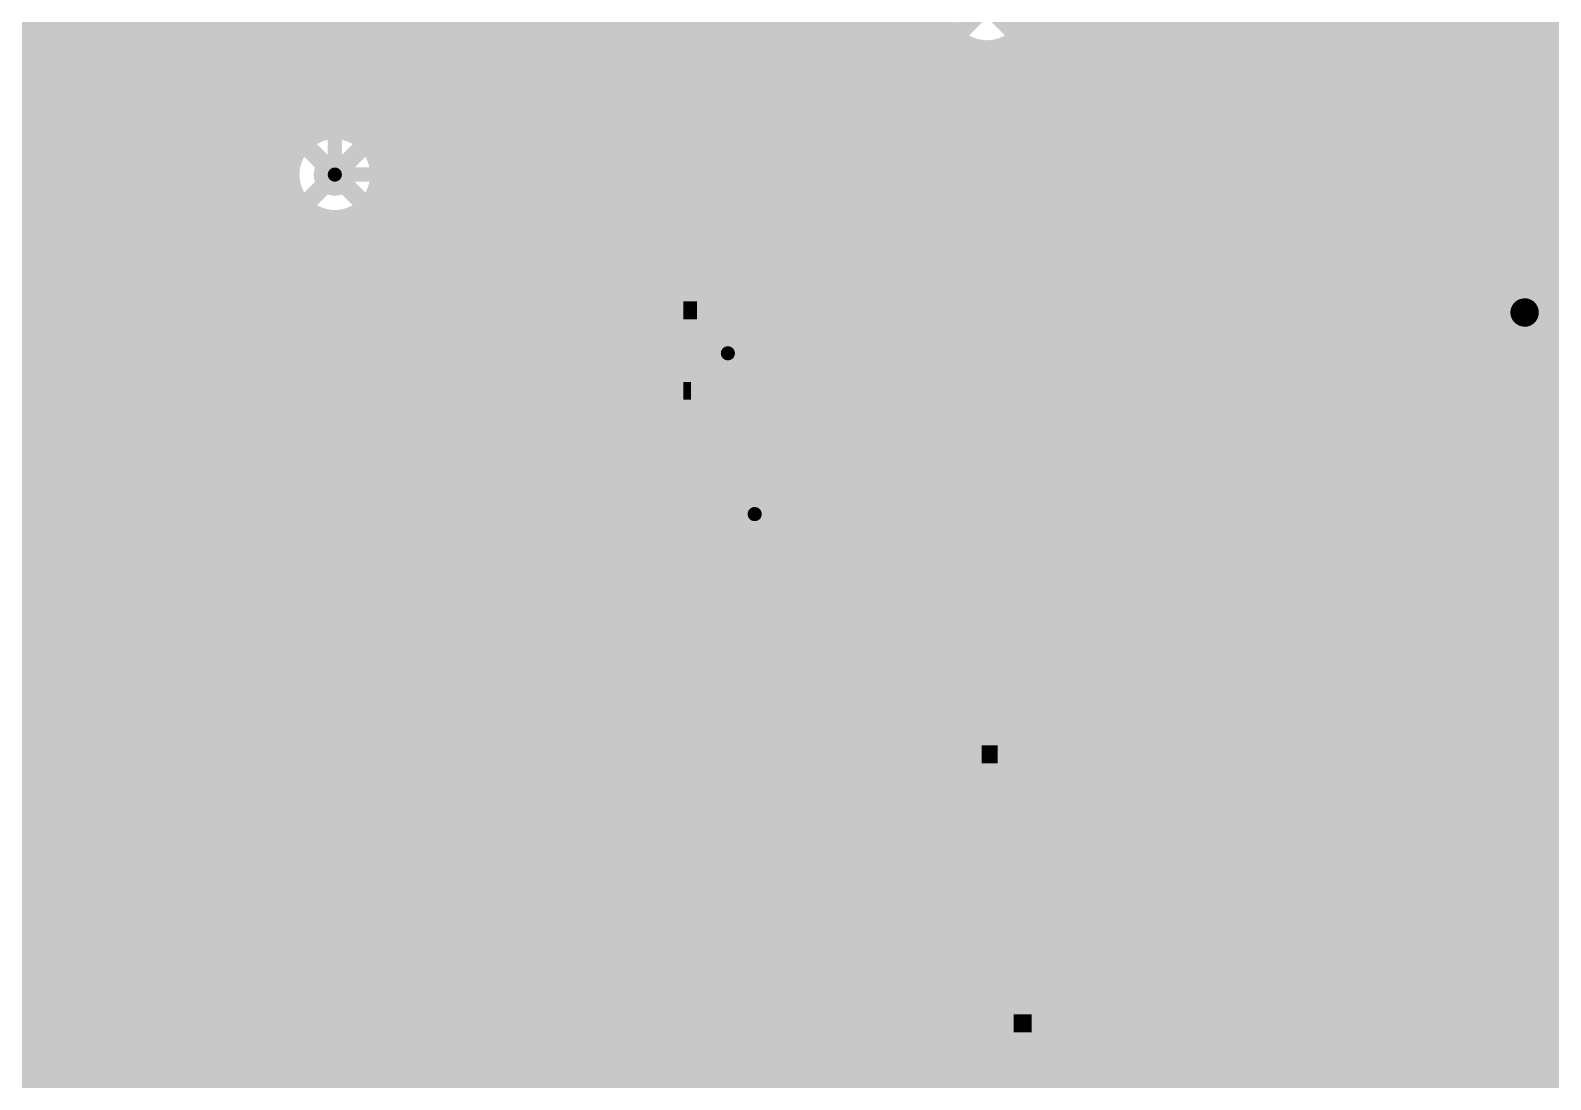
# Model space of a CAD drawing. Extents: x -11 to 221, y -93 to 178.
# Drawn here: x 99.18 to 120.79, y 67.53 to 82.44 of the extents above; entities that cross this region are included whole.
import ezdxf

# ---------------------------------------------------------------- set-up
doc = ezdxf.new("R2010")
doc.units = 0
doc.header["$MEASUREMENT"] = 0
doc.layers.get('0').update_dxf_attribs({"linetype": 'CONTINUOUS'})
for name, color, linetype in [('26-349-0_BOT', 7, 'CONTINUOUS'), ('26-349-0_DRD', 7, 'CONTINUOUS'), ('26-349-0_DRL', 2, 'CONTINUOUS'), ('26-349-0_IN1', 3, 'CONTINUOUS'), ('26-349-0_IN2', 5, 'CONTINUOUS'), ('26-349-0_SMT', 14, 'CONTINUOUS'), ('26-349-0_SPT', 9, 'CONTINUOUS'), ('26-349-0_SST', 12, 'CONTINUOUS'), ('26-349-0_TOP', 11, 'CONTINUOUS'), ('THRUHOLE_TAP', 15, 'CONTINUOUS')]:
    doc.layers.add(name, color=color, linetype=linetype)

# ---------------------------------------------------------------- blocks, each defined once
blk = doc.blocks.new('ROUND_78')
at = {"const_width": 0.29972}
blk.add_lwpolyline([(-0.14986, 0, 1), (0.14986, 0, 1)], format="xyb", close=True, dxfattribs=at)
blk = doc.blocks.new('ROUND_82')
at = {"const_width": 0.29972}
blk.add_lwpolyline([(-0.14986, 0, 1), (0.14986, 0, 1)], format="xyb", close=True, dxfattribs=at)
blk = doc.blocks.new('ROUND_102')
at = {"const_width": 0.10033}
blk.add_lwpolyline([(-0.050164, 0, 1), (0.050164, 0, 1)], format="xyb", close=True, dxfattribs=at)
blk = doc.blocks.new('RECTANGLE_70')
blk.add_solid([(0.8636, 2.0066), (0.8636, -2.0066), (-0.8636, 2.0066), (-0.8636, -2.0066)])
blk = doc.blocks.new('RECTANGLE_71')
blk.add_solid([(0.8636, 0.6985), (0.8636, -0.6985), (-0.8636, 0.6985), (-0.8636, -0.6985)])
blk = doc.blocks.new('ROUND_88')
at = {"const_width": 0.10033}
blk.add_lwpolyline([(-0.050164, 0, 1), (0.050164, 0, 1)], format="xyb", close=True, dxfattribs=at)

msp = doc.modelspace()

# ---------------------------------------------------------------- linework, layer by layer
at = {"layer": '26-349-0_BOT', "const_width": 0.2032}
for points in [[(148.8694, 78.232), (148.844, 78.232), (146.177, 80.899), (104.394, 80.899), (104.267, 81.026), (83.8454, 81.026), (80.9752, 83.8962)], [(159.131, 79.629), (149.606, 79.629), (147.32, 81.915), (114.681, 81.915), (113.157, 83.439), (95.631, 83.439), (95.758, 83.312)], [(157.226, 78.486), (149.86, 78.486), (146.939, 81.407), (114.3, 81.407), (112.776, 82.931), (112.776, 82.804)], [(156.337, 77.47), (148.59, 77.47), (145.669, 80.391), (103.505, 80.391)], [(156.337, 76.581), (148.463, 76.581), (145.161, 79.883), (104.14, 79.883), (103.886, 79.629), (94.615, 79.629)], [(145.288, 75.184), (145.034, 74.93), (131.318, 74.93), (130.683, 74.295), (84.455, 74.295), (83.82, 73.66)], [(149.479, 74.041), (149.352, 74.041), (148.844, 73.533), (146.05, 73.533), (145.161, 74.422), (131.445, 74.422), (130.81, 73.787), (85.344, 73.787), (84.455, 72.898)], [(85.09, 72.39), (85.979, 73.279), (130.937, 73.279), (131.572, 73.914), (145.034, 73.914), (146.304, 72.644), (148.971, 72.644), (149.479, 73.152)], [(153.924, 71.501), (149.86, 71.501), (147.193, 68.834), (81.28, 68.834)], [(94.869, 67.818), (142.24, 67.818), (142.748, 68.326), (151.384, 68.326), (152.019, 67.691)]]:
    msp.add_lwpolyline(points, dxfattribs=at)
at = {"layer": '26-349-0_DRD', "const_width": 0.254}
for points in [[(117.983, 84.582), (117.983, 82.042)], [(120.523, 84.582), (117.983, 82.042)], [(120.523, 82.042), (117.983, 84.582)], [(120.523, 82.042), (120.523, 84.582)], [(111.506, 84.074), (111.506, 81.534)], [(114.046, 84.074), (111.506, 81.534)], [(114.046, 81.534), (111.506, 84.074)], [(114.046, 81.534), (114.046, 84.074)], [(117.983, 82.042), (120.523, 82.042)], [(102.235, 81.661), (102.235, 79.121)], [(104.775, 81.661), (102.235, 81.661)], [(104.775, 81.661), (102.235, 79.121)], [(104.775, 79.121), (102.235, 81.661)], [(104.775, 79.121), (104.775, 81.661)], [(111.506, 81.534), (114.046, 81.534)], [(102.235, 79.121), (104.775, 79.121)], [(107.823, 79.121), (107.823, 76.581)], [(110.363, 79.121), (107.823, 79.121)], [(110.363, 79.121), (107.823, 76.581)], [(110.363, 76.581), (107.823, 79.121)], [(110.363, 76.581), (110.363, 79.121)], [(108.204, 76.835), (108.204, 74.295)], [(110.744, 76.835), (108.204, 76.835)], [(110.744, 76.835), (108.204, 74.295)], [(110.744, 74.295), (108.204, 76.835)], [(108.204, 76.835), (108.204, 74.295)], [(110.744, 76.835), (108.204, 76.835)], [(110.744, 76.835), (108.204, 74.295)], [(110.744, 74.295), (108.204, 76.835)], [(110.744, 74.295), (110.744, 76.835)], [(110.744, 74.295), (110.744, 76.835)], [(120.65, 76.708), (120.65, 74.168)], [(123.19, 76.708), (120.65, 76.708)], [(123.19, 76.708), (120.65, 74.168)], [(123.19, 74.168), (120.65, 76.708)], [(107.823, 76.581), (110.363, 76.581)], [(108.204, 74.295), (110.744, 74.295)], [(108.204, 74.295), (110.744, 74.295)], [(120.65, 74.168), (123.19, 74.168)]]:
    msp.add_lwpolyline(points, dxfattribs=at)
at = {"layer": '26-349-0_IN1', "const_width": 0.254}
for points in [[(99.0854, 103.99522), (99.0854, 51.562)], [(99.314, 103.99268), (99.314, 51.562)], [(99.5426, 103.99268), (99.5426, 51.562)], [(99.7712, 103.99268), (99.7712, 51.562)], [(99.9998, 103.99268), (99.9998, 51.562)], [(100.2284, 103.99268), (100.2284, 51.562)], [(100.457, 103.99268), (100.457, 51.562)], [(100.6856, 103.99268), (100.6856, 51.562)], [(100.9142, 103.99014), (100.9142, 51.562)], [(101.1428, 103.99014), (101.1428, 51.562)], [(101.3714, 103.99014), (101.3714, 51.562)], [(101.6, 103.99014), (101.6, 51.562)], [(101.8286, 103.99014), (101.8286, 51.562)], [(102.0572, 103.99014), (102.0572, 51.562)], [(102.2858, 103.99014), (102.2858, 51.562)], [(102.5144, 103.99014), (102.5144, 51.562)], [(102.743, 103.9876), (102.743, 51.562)], [(102.9716, 103.9876), (102.9716, 80.89138)], [(103.2002, 103.9876), (103.2002, 81.05648)], [(103.4288, 103.9876), (103.4288, 81.11744)], [(103.6574, 103.9876), (103.6574, 81.10728)], [(103.886, 103.9876), (103.886, 81.01584)], [(105.4862, 103.98506), (105.4862, 51.562)], [(105.7148, 103.98506), (105.7148, 51.562)], [(105.9434, 103.98506), (105.9434, 51.562)], [(106.172, 103.98252), (106.172, 51.562)], [(107.7722, 103.97998), (107.7722, 51.562)], [(108.0008, 103.97998), (108.0008, 51.562)], [(108.2294, 103.97998), (108.2294, 51.562)], [(108.458, 103.97998), (108.458, 78.21422)], [(108.6866, 103.97998), (108.6866, 78.45806)], [(108.9152, 103.97998), (108.9152, 78.55966)], [(109.1438, 103.97998), (109.1438, 78.57998)], [(109.3724, 103.97744), (109.3724, 78.52664)], [(109.601, 103.97744), (109.601, 78.37678)], [(109.8296, 103.97744), (109.8296, 51.562)], [(110.0582, 103.97744), (110.0582, 51.562)], [(110.2868, 103.97744), (110.2868, 51.562)], [(110.5154, 103.97744), (110.5154, 51.562)], [(110.744, 103.97744), (110.744, 51.562)], [(110.9726, 103.97744), (110.9726, 51.562)], [(111.2012, 103.9749), (111.2012, 51.562)], [(111.4298, 103.9749), (111.4298, 51.562)], [(111.6584, 103.9749), (111.6584, 51.562)], [(111.887, 103.9749), (111.887, 51.562)], [(113.7158, 103.97236), (113.7158, 51.562)], [(113.9444, 103.97236), (113.9444, 51.562)], [(114.173, 103.97236), (114.173, 51.562)], [(114.4016, 103.97236), (114.4016, 51.562)], [(114.6302, 103.96982), (114.6302, 51.562)], [(114.8588, 103.96982), (114.8588, 51.562)], [(115.0874, 103.96982), (115.0874, 51.562)], [(115.316, 103.96982), (115.316, 65.42278)], [(115.5446, 103.96982), (115.5446, 65.57264)], [(115.7732, 103.96982), (115.7732, 65.62598)], [(116.0018, 103.96982), (116.0018, 65.60566)], [(116.2304, 103.96728), (116.2304, 65.50406)], [(116.459, 103.96728), (116.459, 65.26022)], [(116.6876, 103.96728), (116.6876, 51.562)], [(116.9162, 103.96728), (116.9162, 51.562)], [(117.1448, 103.96728), (117.1448, 51.562)], [(117.3734, 103.96728), (117.3734, 51.562)], [(117.602, 103.96728), (117.602, 51.562)], [(117.8306, 103.96728), (117.8306, 51.562)], [(118.0592, 103.96474), (118.0592, 51.562)], [(118.2878, 103.96474), (118.2878, 51.562)], [(118.5164, 103.96474), (118.5164, 51.562)], [(104.1146, 103.81234), (104.1146, 80.79486)], [(105.2576, 103.71582), (105.2576, 51.562)], [(104.3432, 103.59136), (104.3432, 51.562)], [(104.5718, 103.49992), (104.5718, 51.562)], [(104.8004, 103.48722), (104.8004, 51.562)], [(105.029, 103.55072), (105.029, 51.562)], [(120.1166, 94.74962), (120.1166, 51.562)], [(120.3452, 94.58452), (120.3452, 51.562)], [(120.5738, 94.52102), (120.5738, 51.562)], [(120.8024, 94.53372), (120.8024, 51.562)], [(107.5436, 85.70214), (107.5436, 51.562)], [(106.4006, 85.60562), (106.4006, 51.562)], [(107.315, 85.48116), (107.315, 51.562)], [(106.6292, 85.44052), (106.6292, 51.562)], [(106.8578, 85.37702), (106.8578, 51.562)], [(107.0864, 85.38972), (107.0864, 51.562)], [(119.888, 82.94878), (119.888, 51.562)], [(118.745, 82.78622), (118.745, 51.562)], [(119.6594, 82.7024), (119.6594, 51.562)], [(112.1156, 82.48904), (112.1156, 51.562)], [(113.4872, 82.63128), (113.4872, 51.562)], [(118.9736, 82.63636), (118.9736, 51.562)], [(119.2022, 82.58302), (119.2022, 51.562)], [(119.4308, 82.6008), (119.4308, 51.562)], [(112.15116, 82.423), (93.3958, 82.423)], [(113.2586, 82.25282), (113.2586, 51.562)], [(139.065, 82.423), (113.40084, 82.423)], [(112.37214, 82.1944), (93.25864, 82.1944)], [(112.3442, 82.21218), (112.3442, 51.562)], [(112.5728, 82.10042), (112.5728, 51.562)], [(112.8014, 82.07248), (112.8014, 51.562)], [(113.03, 82.1182), (113.03, 51.562)], [(139.065, 82.1944), (113.17986, 82.1944)], [(139.065, 81.9658), (92.88018, 81.9658)], [(139.065, 81.7372), (78.486, 81.7372)], [(139.065, 81.5086), (78.486, 81.5086)], [(139.065, 81.28), (82.81924, 81.28)], [(103.19004, 81.0514), (82.99958, 81.0514)], [(139.065, 81.0514), (103.81996, 81.0514)], [(102.91318, 80.8228), (83.0707, 80.8228)], [(139.065, 80.8228), (104.09428, 80.8228)], [(102.80142, 80.5942), (83.06562, 80.5942)], [(139.065, 80.5942), (104.20604, 80.5942)], [(102.77348, 80.3656), (82.98688, 80.3656)], [(139.065, 80.3656), (104.23652, 80.3656)], [(102.8192, 80.137), (95.14078, 80.137)], [(139.065, 80.137), (104.1908, 80.137)], [(102.95382, 79.9084), (95.29064, 79.9084)], [(102.9716, 79.89062), (102.9716, 51.562)], [(139.065, 79.9084), (104.05364, 79.9084)], [(104.1146, 79.98714), (104.1146, 51.562)], [(103.33228, 79.6798), (95.34398, 79.6798)], [(103.2002, 79.72552), (103.2002, 51.562)], [(103.4288, 79.66202), (103.4288, 51.562)], [(103.6574, 79.67472), (103.6574, 51.562)], [(139.065, 79.6798), (103.67518, 79.6798)], [(103.886, 79.76616), (103.886, 51.562)], [(139.065, 79.4512), (95.32366, 79.4512)], [(139.065, 79.2226), (95.22206, 79.2226)], [(139.065, 78.994), (94.97822, 78.994)], [(139.065, 78.7654), (79.98206, 78.7654)], [(108.839, 78.5368), (80.08366, 78.5368)], [(139.065, 78.5368), (109.347, 78.5368)], [(108.5215, 78.3082), (80.10398, 78.3082)], [(139.065, 78.3082), (109.6645, 78.3082)], [(108.39704, 78.0796), (80.05064, 78.0796)], [(139.065, 78.0796), (109.78642, 78.0796)], [(108.36148, 77.851), (79.90078, 77.851)], [(139.065, 77.851), (109.82452, 77.851)], [(108.39704, 77.6224), (78.486, 77.6224)], [(108.458, 77.48778), (108.458, 51.562)], [(139.065, 77.6224), (109.78642, 77.6224)], [(108.5215, 77.3938), (88.011, 77.3938)], [(109.601, 77.32522), (109.601, 51.562)], [(139.065, 77.3938), (109.6645, 77.3938)], [(108.839, 77.1652), (91.87942, 77.1652)], [(108.6866, 77.2414), (108.6866, 51.562)], [(108.9152, 77.1398), (108.9152, 51.562)], [(109.1438, 77.12202), (109.1438, 51.562)], [(139.065, 77.1652), (109.347, 77.1652)], [(109.3724, 77.17536), (109.3724, 51.562)], [(139.065, 76.9366), (94.21876, 76.9366)], [(139.065, 76.708), (94.49308, 76.708)], [(139.065, 76.4794), (94.60484, 76.4794)], [(139.065, 76.2508), (94.63532, 76.2508)], [(139.065, 76.0222), (94.5896, 76.0222)], [(139.065, 75.7936), (94.45244, 75.7936)], [(139.065, 75.565), (94.07398, 75.565)], [(139.065, 75.3364), (83.37296, 75.3364)], [(139.065, 75.1078), (83.64728, 75.1078)], [(139.065, 74.8792), (83.75904, 74.8792)], [(139.065, 74.6506), (83.78952, 74.6506)], [(139.065, 74.422), (83.7438, 74.422)], [(139.065, 74.1934), (84.32038, 74.1934)], [(139.065, 73.9648), (84.48548, 73.9648)], [(139.065, 73.7362), (84.54644, 73.7362)], [(139.065, 73.5076), (84.85886, 73.5076)], [(128.16078, 73.279), (85.07984, 73.279)], [(127.9144, 73.0504), (85.40496, 73.0504)], [(127.8128, 72.8218), (85.67928, 72.8218)], [(127.19558, 72.5932), (85.79104, 72.5932)], [(126.99492, 72.3646), (85.82152, 72.3646)], [(126.91364, 72.136), (85.7758, 72.136)], [(126.9111, 71.9074), (85.63864, 71.9074)], [(126.98222, 71.6788), (85.26018, 71.6788)], [(127.16256, 71.4502), (78.486, 71.4502)], [(121.89714, 71.2216), (78.486, 71.2216)], [(121.67616, 70.993), (78.486, 70.993)], [(121.58472, 70.7644), (78.486, 70.7644)], [(121.57202, 70.5358), (78.486, 70.5358)], [(121.63552, 70.3072), (78.486, 70.3072)], [(121.80062, 70.0786), (78.486, 70.0786)], [(139.065, 69.85), (78.486, 69.85)], [(139.065, 69.6214), (78.486, 69.6214)], [(139.065, 69.3928), (81.75244, 69.3928)], [(139.065, 69.1642), (81.93278, 69.1642)], [(139.065, 68.9356), (82.0039, 68.9356)], [(139.065, 68.707), (81.99882, 68.707)], [(139.065, 68.4784), (95.18396, 68.4784)], [(139.065, 68.2498), (95.45828, 68.2498)], [(139.065, 68.0212), (95.57004, 68.0212)], [(139.065, 67.7926), (95.60052, 67.7926)], [(139.065, 67.564), (95.5548, 67.564)]]:
    msp.add_lwpolyline(points, dxfattribs=at)
for points in [[(112.04448, 82.804, 0.4142136), (112.776, 82.07248)], [(112.776, 82.07248, 0.4142136), (113.50752, 82.804)], [(103.505, 81.12252, 0.4142136), (102.77348, 80.391)], [(104.23652, 80.391, 0.4142136), (103.505, 81.12252)], [(102.77348, 80.391, 0.4142136), (103.505, 79.65948)], [(103.505, 79.65948, 0.4142136), (104.23652, 80.391)], [(109.093, 78.58252, 0.4142136), (108.36148, 77.851)], [(109.82452, 77.851, 0.4142136), (109.093, 78.58252)], [(108.36148, 77.851, 0.4142136), (109.093, 77.11948)], [(109.093, 77.11948, 0.4142136), (109.82452, 77.851)]]:
    msp.add_lwpolyline(points, format="xyb", dxfattribs=at)
at = {"layer": '26-349-0_IN2', "const_width": 0.254}
for points in [[(99.8982, 112.141), (99.8982, 52.959)], [(100.1268, 112.141), (100.1268, 52.959)], [(100.3554, 112.141), (100.3554, 52.959)], [(100.584, 112.141), (100.584, 52.959)], [(100.8126, 112.141), (100.8126, 52.959)], [(101.0412, 112.141), (101.0412, 52.959)], [(101.2698, 112.141), (101.2698, 52.959)], [(101.4984, 112.141), (101.4984, 52.959)], [(101.727, 112.141), (101.727, 52.959)], [(101.9556, 112.141), (101.9556, 52.959)], [(102.1842, 112.141), (102.1842, 52.959)], [(102.4128, 112.141), (102.4128, 52.959)], [(102.6414, 112.141), (102.6414, 52.959)], [(102.87, 112.141), (102.87, 52.959)], [(103.0986, 112.141), (103.0986, 80.87106)], [(103.3272, 112.141), (103.3272, 80.99552)], [(103.5558, 112.141), (103.5558, 81.01838)], [(103.7844, 112.141), (103.7844, 80.95488)], [(104.013, 112.141), (104.013, 80.76184)], [(104.2416, 112.141), (104.2416, 52.959)], [(104.4702, 112.141), (104.4702, 52.959)], [(104.6988, 112.141), (104.6988, 52.959)], [(104.9274, 112.141), (104.9274, 52.959)], [(105.156, 112.141), (105.156, 52.959)], [(105.3846, 112.141), (105.3846, 52.959)], [(105.6132, 112.141), (105.6132, 52.959)], [(105.8418, 112.141), (105.8418, 52.959)], [(106.0704, 112.141), (106.0704, 52.959)], [(106.299, 112.141), (106.299, 52.959)], [(107.6706, 112.141), (107.6706, 52.959)], [(107.8992, 112.141), (107.8992, 52.959)], [(109.2708, 112.141), (109.2708, 76.1619)], [(109.4994, 112.141), (109.4994, 76.19492)], [(109.728, 112.141), (109.728, 76.14158)], [(109.9566, 112.141), (109.9566, 75.96886)], [(110.1852, 112.141), (110.1852, 52.959)], [(110.4138, 112.141), (110.4138, 52.959)], [(110.6424, 112.141), (110.6424, 52.959)], [(110.871, 112.141), (110.871, 52.959)], [(111.0996, 112.141), (111.0996, 52.959)], [(111.3282, 112.141), (111.3282, 52.959)], [(111.5568, 112.141), (111.5568, 52.959)], [(111.7854, 112.141), (111.7854, 52.959)], [(112.014, 112.141), (112.014, 52.959)], [(113.6142, 112.141), (113.6142, 52.959)], [(113.8428, 112.141), (113.8428, 52.959)], [(114.0714, 112.141), (114.0714, 52.959)], [(114.3, 112.141), (114.3, 52.959)], [(114.5286, 112.141), (114.5286, 52.959)], [(114.7572, 112.141), (114.7572, 52.959)], [(116.3574, 112.141), (116.3574, 52.959)], [(116.586, 112.141), (116.586, 52.959)], [(116.8146, 112.141), (116.8146, 52.959)], [(117.0432, 112.141), (117.0432, 52.959)], [(117.2718, 112.141), (117.2718, 52.959)], [(117.5004, 112.141), (117.5004, 52.959)], [(117.729, 112.141), (117.729, 52.959)], [(117.9576, 112.141), (117.9576, 52.959)], [(118.1862, 112.141), (118.1862, 52.959)], [(118.4148, 112.141), (118.4148, 52.959)], [(120.015, 112.141), (120.015, 52.959)], [(99.6696, 105.88498), (99.6696, 52.959)], [(114.9858, 105.93578), (114.9858, 52.959)], [(116.1288, 105.8799), (116.1288, 52.959)], [(108.1278, 105.73766), (108.1278, 52.959)], [(108.3564, 105.58526), (108.3564, 52.959)], [(108.8136, 105.58526), (108.8136, 52.959)], [(109.0422, 105.73766), (109.0422, 76.0222)], [(115.2144, 105.6513), (115.2144, 52.959)], [(115.9002, 105.63606), (115.9002, 52.959)], [(99.2124, 105.43286), (99.2124, 52.959)], [(99.441, 105.54208), (99.441, 52.959)], [(108.585, 105.54208), (108.585, 52.959)], [(115.443, 105.55478), (115.443, 52.959)], [(115.6716, 105.5497), (115.6716, 52.959)], [(120.2436, 94.7674), (120.2436, 52.959)], [(120.4722, 94.64548), (120.4722, 52.959)], [(120.7008, 94.62262), (120.7008, 52.959)], [(107.442, 85.73262), (107.442, 52.959)], [(106.5276, 85.6234), (106.5276, 52.959)], [(106.7562, 85.50148), (106.7562, 52.959)], [(106.9848, 85.47862), (106.9848, 52.959)], [(107.2134, 85.54212), (107.2134, 52.959)], [(118.6434, 83.15198), (118.6434, 52.959)], [(119.7864, 82.97672), (119.7864, 52.959)], [(118.872, 82.80908), (118.872, 52.959)], [(119.1006, 82.69986), (119.1006, 52.959)], [(119.3292, 82.68716), (119.3292, 52.959)], [(119.5578, 82.76082), (119.5578, 52.959)], [(112.2426, 82.46872), (112.2426, 52.959)], [(113.3856, 82.64398), (113.3856, 52.959)], [(112.2934, 82.3976), (75.47864, 82.3976)], [(112.4712, 82.25282), (112.4712, 52.959)], [(113.157, 82.30108), (113.157, 52.959)], [(156.3497, 82.3976), (113.25606, 82.3976)], [(156.35478, 82.169), (75.40498, 82.169)], [(112.6998, 82.17916), (112.6998, 52.959)], [(112.9284, 82.19186), (112.9284, 52.959)], [(156.4513, 81.9404), (75.18908, 81.9404)], [(156.73578, 81.7118), (72.009, 81.7118)], [(174.117, 81.4832), (72.009, 81.4832)], [(174.117, 81.2546), (72.009, 81.2546)], [(174.117, 81.026), (72.009, 81.026)], [(103.0224, 80.7974), (72.009, 80.7974)], [(174.117, 80.7974), (103.98506, 80.7974)], [(102.90048, 80.5688), (72.009, 80.5688)], [(174.117, 80.5688), (104.10952, 80.5688)], [(102.87762, 80.3402), (72.009, 80.3402)], [(174.117, 80.3402), (104.13238, 80.3402)], [(102.94112, 80.1116), (95.01886, 80.1116)], [(158.7246, 80.1116), (104.06888, 80.1116)], [(103.13162, 79.883), (95.19158, 79.883)], [(103.0986, 79.9084), (103.0986, 52.959)], [(158.55442, 79.883), (103.87584, 79.883)], [(104.013, 80.01762), (104.013, 52.959)], [(158.50108, 79.6544), (95.24492, 79.6544)], [(103.3272, 79.78648), (103.3272, 52.959)], [(103.5558, 79.76362), (103.5558, 52.959)], [(103.7844, 79.82712), (103.7844, 52.959)], [(158.5341, 79.4258), (95.2119, 79.4258)], [(158.67126, 79.1972), (95.0722, 79.1972)], [(156.8196, 78.9686), (72.009, 78.9686)], [(148.49602, 78.74), (93.08084, 78.74)], [(148.30552, 78.5114), (93.27388, 78.5114)], [(148.24202, 78.2828), (93.33738, 78.2828)], [(148.26488, 78.0542), (93.31452, 78.0542)], [(123.4694, 77.8256), (93.19006, 77.8256)], [(123.32208, 77.597), (91.17584, 77.597)], [(123.28398, 77.3684), (87.15248, 77.3684)], [(123.33224, 77.1398), (88.2142, 77.1398)], [(123.49226, 76.9112), (88.3539, 76.9112)], [(141.2494, 76.6826), (88.38692, 76.6826)], [(155.71978, 76.454), (88.33358, 76.454)], [(148.7424, 76.2254), (88.16086, 76.2254)], [(109.01426, 75.9968), (72.009, 75.9968)], [(121.6279, 75.9968), (109.9312, 75.9968)], [(108.8771, 75.7682), (72.009, 75.7682)], [(121.38406, 75.7682), (110.0709, 75.7682)], [(108.84408, 75.5396), (72.009, 75.5396)], [(121.2977, 75.5396), (110.10392, 75.5396)], [(108.89742, 75.311), (72.009, 75.311)], [(121.30278, 75.311), (110.05058, 75.311)], [(109.0422, 75.10526), (109.0422, 52.959)], [(109.9566, 75.1586), (109.9566, 52.959)], [(109.0676, 75.0824), (83.53806, 75.0824)], [(109.2708, 74.9681), (109.2708, 52.959)], [(109.4994, 74.93508), (109.4994, 52.959)], [(109.728, 74.98842), (109.728, 52.959)], [(121.3993, 75.0824), (109.87786, 75.0824)], [(121.68378, 74.8538), (83.66252, 74.8538)], [(144.9959, 74.6252), (83.68538, 74.6252)], [(148.63572, 74.3966), (83.62188, 74.3966)], [(148.86178, 74.168), (84.19084, 74.168)], [(148.8567, 73.9394), (84.38388, 73.9394)], [(148.94306, 73.7108), (84.44738, 73.7108)], [(148.94306, 73.4822), (84.69122, 73.4822)], [(128.36398, 73.2536), (84.9757, 73.2536)], [(128.02108, 73.025), (85.07222, 73.025)], [(127.91186, 72.7964), (85.57006, 72.7964)], [(127.3429, 72.5678), (85.69452, 72.5678)], [(127.09906, 72.3392), (85.71738, 72.3392)], [(127.0127, 72.1106), (85.65388, 72.1106)], [(127.01778, 71.882), (85.46084, 71.882)], [(127.1143, 71.6534), (73.787, 71.6534)], [(127.39878, 71.4248), (73.787, 71.4248)], [(139.16406, 71.1962), (73.787, 71.1962)], [(137.7696, 70.9676), (73.787, 70.9676)], [(137.59942, 70.739), (73.787, 70.739)], [(137.54608, 70.5104), (73.787, 70.5104)], [(137.5791, 70.2818), (73.787, 70.2818)], [(137.71626, 70.0532), (73.787, 70.0532)], [(146.9644, 69.8246), (76.60386, 69.8246)], [(167.06342, 69.596), (76.77658, 69.596)], [(167.2336, 69.3674), (81.61528, 69.3674)], [(174.117, 69.1388), (81.83118, 69.1388)], [(174.117, 68.9102), (81.90484, 68.9102)], [(160.74898, 68.6816), (81.8896, 68.6816)], [(160.40608, 68.453), (81.78038, 68.453)], [(151.68372, 68.2244), (95.34906, 68.2244)], [(151.46782, 67.9958), (95.47352, 67.9958)], [(151.39416, 67.7672), (95.49638, 67.7672)], [(148.68398, 67.5386), (95.43288, 67.5386)]]:
    msp.add_lwpolyline(points, dxfattribs=at)
for points in [[(112.14608, 82.804, 0.4142136), (112.776, 82.17408)], [(112.776, 82.17408, 0.4142136), (113.40592, 82.804)], [(103.505, 81.02092, 0.4142136), (102.87508, 80.391)], [(104.13492, 80.391, 0.4142136), (103.505, 81.02092)], [(102.87508, 80.391, 0.4142136), (103.505, 79.76108)], [(103.505, 79.76108, 0.4142136), (104.13492, 80.391)], [(109.474, 76.19492, 0.4142136), (108.84408, 75.565)], [(109.474, 76.19492, 0.4142136), (108.84408, 75.565)], [(110.10392, 75.565, 0.4142136), (109.474, 76.19492)], [(110.10392, 75.565, 0.4142136), (109.474, 76.19492)], [(108.84408, 75.565, 0.4142136), (109.474, 74.93508)], [(108.84408, 75.565, 0.4142136), (109.474, 74.93508)], [(109.474, 74.93508, 0.4142136), (110.10392, 75.565)], [(109.474, 74.93508, 0.4142136), (110.10392, 75.565)]]:
    msp.add_lwpolyline(points, format="xyb", dxfattribs=at)
at = {"layer": '26-349-0_SMT', "const_width": 0.254}
for points in [[(109.728, 81.661), (108.966, 80.899)], [(119.761, 81.661), (109.728, 81.661)], [(109.7534, 81.661), (109.7534, 79.502)], [(109.982, 81.661), (109.982, 79.502)], [(110.2106, 81.661), (110.2106, 79.502)], [(110.4392, 81.661), (110.4392, 79.502)], [(110.6678, 81.661), (110.6678, 79.502)], [(110.8964, 81.661), (110.8964, 79.502)], [(111.125, 81.661), (111.125, 79.502)], [(111.3536, 81.661), (111.3536, 79.502)], [(111.5822, 81.661), (111.5822, 79.502)], [(111.8108, 81.661), (111.8108, 79.502)], [(112.0394, 81.661), (112.0394, 79.502)], [(112.268, 81.661), (112.268, 79.502)], [(112.4966, 81.661), (112.4966, 79.502)], [(112.7252, 81.661), (112.7252, 79.502)], [(112.9538, 81.661), (112.9538, 79.502)], [(113.1824, 81.661), (113.1824, 68.326)], [(119.761, 81.661), (119.761, 68.326), (113.411, 68.326)], [(113.411, 81.661), (113.411, 68.326)], [(113.6396, 81.661), (113.6396, 68.326)], [(113.8682, 81.661), (113.8682, 68.326)], [(114.0968, 81.661), (114.0968, 68.326)], [(114.3254, 81.661), (114.3254, 68.326)], [(114.554, 81.661), (114.554, 68.326)], [(114.7826, 81.661), (114.7826, 68.326)], [(115.0112, 81.661), (115.0112, 68.326)], [(115.2398, 81.661), (115.2398, 68.326)], [(115.4684, 81.661), (115.4684, 68.326)], [(115.697, 81.661), (115.697, 68.326)], [(115.9256, 81.661), (115.9256, 68.326)], [(116.1542, 81.661), (116.1542, 68.326)], [(116.3828, 81.661), (116.3828, 68.326)], [(116.6114, 81.661), (116.6114, 68.326)], [(116.84, 81.661), (116.84, 68.326)], [(117.0686, 81.661), (117.0686, 68.326)], [(117.2972, 81.661), (117.2972, 68.326)], [(117.5258, 81.661), (117.5258, 68.326)], [(117.7544, 81.661), (117.7544, 68.326)], [(117.983, 81.661), (117.983, 68.326)], [(118.2116, 81.661), (118.2116, 68.326)], [(118.4402, 81.661), (118.4402, 68.326)], [(118.6688, 81.661), (118.6688, 68.326)], [(118.8974, 81.661), (118.8974, 68.326)], [(119.126, 81.661), (119.126, 68.326)], [(119.3546, 81.661), (119.3546, 68.326)], [(119.5832, 81.661), (119.5832, 68.326)], [(109.5248, 81.4578), (109.5248, 79.502)], [(119.761, 81.4578), (109.5248, 81.4578)], [(109.2962, 81.2292), (109.2962, 79.502)], [(119.761, 81.2292), (109.2962, 81.2292)], [(109.0676, 81.0006), (109.0676, 79.502)], [(119.761, 81.0006), (109.0676, 81.0006)], [(108.966, 80.899), (108.966, 79.502)], [(119.761, 80.772), (108.966, 80.772)], [(119.761, 80.5434), (108.966, 80.5434)], [(119.761, 80.3148), (108.966, 80.3148)], [(119.761, 80.0862), (108.966, 80.0862)], [(119.761, 79.8576), (108.966, 79.8576)], [(119.761, 79.629), (108.966, 79.629)], [(113.157, 79.502), (108.966, 79.502)], [(113.157, 79.502), (113.157, 76.581)], [(119.761, 79.4004), (113.157, 79.4004)], [(119.761, 79.1718), (113.157, 79.1718)], [(119.761, 78.9432), (113.157, 78.9432)], [(119.761, 78.7146), (113.157, 78.7146)], [(119.761, 78.486), (113.157, 78.486)], [(119.761, 78.2574), (113.157, 78.2574)], [(119.761, 78.0288), (113.157, 78.0288)], [(119.761, 77.8002), (113.157, 77.8002)], [(119.761, 77.5716), (113.157, 77.5716)], [(119.761, 77.343), (113.157, 77.343)], [(119.761, 77.1144), (113.157, 77.1144)], [(119.761, 76.8858), (113.157, 76.8858)], [(119.761, 76.6572), (113.157, 76.6572)], [(108.966, 76.581), (108.966, 74.676)], [(113.157, 76.581), (108.966, 76.581)], [(119.761, 76.4286), (108.966, 76.4286)], [(109.0676, 76.581), (109.0676, 74.676)], [(109.2962, 76.581), (109.2962, 74.676)], [(109.5248, 76.581), (109.5248, 74.676)], [(109.7534, 76.581), (109.7534, 74.676)], [(109.982, 76.581), (109.982, 74.676)], [(110.2106, 76.581), (110.2106, 74.676)], [(110.4392, 76.581), (110.4392, 74.676)], [(110.6678, 76.581), (110.6678, 74.676)], [(110.8964, 76.581), (110.8964, 74.676)], [(111.125, 76.581), (111.125, 74.676)], [(111.3536, 76.581), (111.3536, 74.676)], [(111.5822, 76.581), (111.5822, 74.676)], [(111.8108, 76.581), (111.8108, 74.676)], [(112.0394, 76.581), (112.0394, 74.676)], [(112.268, 76.581), (112.268, 74.676)], [(112.4966, 76.581), (112.4966, 74.676)], [(112.7252, 76.581), (112.7252, 74.676)], [(112.9538, 76.581), (112.9538, 74.676)], [(119.761, 76.2), (108.966, 76.2)], [(119.761, 75.9714), (108.966, 75.9714)], [(119.761, 75.7428), (108.966, 75.7428)], [(119.761, 75.5142), (108.966, 75.5142)], [(119.761, 75.2856), (108.966, 75.2856)], [(119.761, 75.057), (108.966, 75.057)], [(119.761, 74.8284), (108.966, 74.8284)], [(113.157, 74.676), (108.966, 74.676)], [(113.157, 74.676), (113.157, 68.326)], [(119.761, 74.5998), (113.157, 74.5998)], [(119.761, 74.3712), (113.157, 74.3712)], [(119.761, 74.1426), (113.157, 74.1426)], [(119.761, 73.914), (113.157, 73.914)], [(119.761, 73.6854), (113.157, 73.6854)], [(119.761, 73.4568), (113.157, 73.4568)], [(119.761, 73.2282), (113.157, 73.2282)], [(119.761, 72.9996), (113.157, 72.9996)], [(119.761, 72.771), (113.157, 72.771)], [(119.761, 72.5424), (113.157, 72.5424)], [(119.761, 72.3138), (113.157, 72.3138)], [(119.761, 72.0852), (113.157, 72.0852)], [(119.761, 71.8566), (113.157, 71.8566)], [(119.761, 71.628), (113.157, 71.628)], [(119.761, 71.3994), (113.157, 71.3994)], [(119.761, 71.1708), (113.157, 71.1708)], [(119.761, 70.9422), (113.157, 70.9422)], [(119.761, 70.7136), (113.157, 70.7136)], [(119.761, 70.485), (113.157, 70.485)], [(119.761, 70.2564), (113.157, 70.2564)], [(119.761, 70.0278), (113.157, 70.0278)], [(119.761, 69.7992), (113.157, 69.7992)], [(119.761, 69.5706), (113.157, 69.5706)], [(119.761, 69.342), (113.157, 69.342)], [(119.761, 69.1134), (113.157, 69.1134)], [(119.761, 68.8848), (113.157, 68.8848)], [(119.761, 68.6562), (113.157, 68.6562)], [(119.761, 68.4276), (113.157, 68.4276)], [(113.411, 68.326), (113.157, 68.326)]]:
    msp.add_lwpolyline(points, dxfattribs=at)
at = {"layer": '26-349-0_SST', "const_width": 0.1524}
for points in [[(110.3884, 78.994), (110.3884, 72.136), (119.4816, 72.136), (119.4816, 78.994), (110.3884, 78.994)], [(120.54332, 78.40472), (120.29694, 78.40472)], [(120.4722, 78.54188), (120.36552, 78.54188)], [(120.396, 78.55204), (120.396, 78.30566)], [(120.53316, 78.48092), (120.53316, 78.37678)], [(120.61952, 77.92974), (120.3198, 77.92974), (120.3198, 71.93026), (120.61952, 71.93026)], [(120.3325, 76.073), (120.3325, 75.7555)], [(123.5075, 76.073), (120.3325, 76.073)], [(120.4341, 76.073), (120.4341, 75.7555)], [(120.57126, 76.073), (120.57126, 75.7555)], [(120.70842, 76.073), (120.70842, 75.7555)], [(120.84558, 76.073), (120.84558, 75.7555)], [(123.5075, 75.99426), (120.3325, 75.99426)], [(123.5075, 75.8571), (120.3325, 75.8571)], [(123.5075, 75.7555), (120.3325, 75.7555)], [(111.95812, 71.02348), (111.1123, 71.02348), (110.94212, 71.0819), (110.94212, 71.4375), (111.1123, 71.49846), (111.95812, 71.49846)], [(111.1123, 70.66026), (110.94212, 70.54088), (110.94212, 70.30466), (111.1123, 70.18528), (111.27994, 70.18528), (111.6203, 70.4215), (111.95812, 70.18528), (111.95812, 70.66026)], [(111.1123, 69.82206), (110.94212, 69.70268), (110.94212, 69.46646), (111.1123, 69.34708), (111.27994, 69.34708), (111.6203, 69.5833), (111.95812, 69.34708), (111.95812, 69.82206)]]:
    msp.add_lwpolyline(points, dxfattribs=at)
for points in [[(120.41886, 78.55458, 0.4142136), (120.2944, 78.43012)], [(120.2944, 78.43012, 0.4142136), (120.41886, 78.30566)], [(120.54586, 78.43012, 0.4142136), (120.41886, 78.55712)], [(120.41886, 78.30312, 0.4142136), (120.54586, 78.43012)]]:
    msp.add_lwpolyline(points, format="xyb", dxfattribs=at)
at = {"layer": '26-349-0_TOP'}
for points, const_width in [([(111.633, 73.279), (107.569, 73.279), (107.061, 73.787), (107.061, 81.788), (109.601, 84.328), (109.601, 99.568), (108.585, 100.584), (108.585, 106.172), (108.585, 107.2388)], 0.635), ([(103.505, 80.391), (103.505, 102.7938)], 0.2032), ([(109.855, 82.296), (108.458, 80.899)], 0.254), ([(109.8296, 82.2706), (109.8296, 78.6003)], 0.254), ([(112.25022, 82.296), (109.855, 82.296)], 0.254), ([(110.0582, 82.296), (110.0582, 78.6003)], 0.254), ([(110.2868, 82.296), (110.2868, 78.6003)], 0.254), ([(110.5154, 82.296), (110.5154, 78.9813)], 0.254), ([(110.744, 82.296), (110.744, 78.9813)], 0.254), ([(110.9726, 82.296), (110.9726, 78.9813)], 0.254), ([(111.2012, 82.296), (111.2012, 78.9813)], 0.254), ([(111.4298, 82.296), (111.4298, 78.9813)], 0.254), ([(111.6584, 82.296), (111.6584, 78.9813)], 0.254), ([(111.887, 82.296), (111.887, 78.9813)], 0.254), ([(112.1156, 82.296), (112.1156, 78.9813)], 0.254), ([(113.2586, 82.25282), (113.2586, 67.945)], 0.254), ([(120.142, 82.296), (113.30178, 82.296)], 0.254), ([(113.4872, 82.296), (113.4872, 67.945)], 0.254), ([(120.142, 82.296), (120.142, 67.945), (113.665, 67.945)], 0.254), ([(113.7158, 82.296), (113.7158, 67.945)], 0.254), ([(113.9444, 82.296), (113.9444, 67.945)], 0.254), ([(114.173, 82.296), (114.173, 67.945)], 0.254), ([(114.4016, 82.296), (114.4016, 67.945)], 0.254), ([(114.6302, 82.296), (114.6302, 67.945)], 0.254), ([(114.8588, 82.296), (114.8588, 67.945)], 0.254), ([(115.0874, 82.296), (115.0874, 67.945)], 0.254), ([(115.316, 82.296), (115.316, 67.945)], 0.254), ([(115.5446, 82.296), (115.5446, 67.945)], 0.254), ([(115.7732, 82.296), (115.7732, 67.945)], 0.254), ([(116.0018, 82.296), (116.0018, 67.945)], 0.254), ([(116.2304, 82.296), (116.2304, 67.945)], 0.254), ([(116.459, 82.296), (116.459, 67.945)], 0.254), ([(116.6876, 82.296), (116.6876, 67.945)], 0.254), ([(116.9162, 82.296), (116.9162, 67.945)], 0.254), ([(117.1448, 82.296), (117.1448, 67.945)], 0.254), ([(117.3734, 82.296), (117.3734, 67.945)], 0.254), ([(117.602, 82.296), (117.602, 67.945)], 0.254), ([(117.8306, 82.296), (117.8306, 67.945)], 0.254), ([(118.0592, 82.296), (118.0592, 67.945)], 0.254), ([(118.2878, 82.296), (118.2878, 67.945)], 0.254), ([(118.5164, 82.296), (118.5164, 67.945)], 0.254), ([(118.745, 82.296), (118.745, 67.945)], 0.254), ([(118.9736, 82.296), (118.9736, 67.945)], 0.254), ([(119.2022, 82.296), (119.2022, 67.945)], 0.254), ([(119.4308, 82.296), (119.4308, 67.945)], 0.254), ([(119.6594, 82.296), (119.6594, 67.945)], 0.254), ([(119.888, 82.296), (119.888, 67.945)], 0.254), ([(120.1166, 82.296), (120.1166, 67.945)], 0.254), ([(109.601, 82.042), (109.601, 78.6003)], 0.254), ([(112.522, 82.1182), (109.6772, 82.1182)], 0.254), ([(112.3442, 82.21218), (112.3442, 78.9813)], 0.254), ([(112.5728, 82.10042), (112.5728, 78.9813)], 0.254), ([(112.8014, 82.07248), (112.8014, 78.9813)], 0.254), ([(113.03, 82.1182), (113.03, 67.945)], 0.254), ([(120.142, 82.1182), (113.03, 82.1182)], 0.254), ([(109.3724, 81.8134), (109.3724, 78.6003)], 0.254), ([(120.142, 81.8896), (109.4486, 81.8896)], 0.254), ([(109.1438, 81.5848), (109.1438, 78.6003)], 0.254), ([(120.142, 81.661), (109.22, 81.661)], 0.254), ([(108.9152, 81.3562), (108.9152, 78.57744)], 0.254), ([(120.142, 81.4324), (108.9914, 81.4324)], 0.254), ([(120.142, 81.2038), (108.7628, 81.2038)], 0.254), ([(120.142, 80.9752), (108.5342, 80.9752)], 0.254), ([(108.6866, 81.1276), (108.6866, 78.48092)], 0.254), ([(108.458, 80.899), (108.458, 78.24724)], 0.254), ([(120.142, 80.7466), (108.458, 80.7466)], 0.254), ([(120.142, 80.518), (108.458, 80.518)], 0.254), ([(120.142, 80.2894), (108.458, 80.2894)], 0.254), ([(120.142, 80.0608), (108.458, 80.0608)], 0.254), ([(120.142, 79.8322), (108.458, 79.8322)], 0.254), ([(120.142, 79.6036), (108.458, 79.6036)], 0.254), ([(120.142, 79.375), (108.458, 79.375)], 0.254), ([(120.142, 79.1464), (108.458, 79.1464)], 0.254), ([(110.3376, 78.9813), (110.3376, 78.6003)], 0.254), ([(112.9284, 78.9813), (110.3376, 78.9813)], 0.254), ([(112.9284, 78.9813), (112.9284, 76.7207)], 0.254), ([(110.3376, 78.9178), (108.458, 78.9178)], 0.254), ([(120.142, 78.9178), (112.9284, 78.9178)], 0.254), ([(110.3376, 78.6892), (108.458, 78.6892)], 0.254), ([(110.3376, 78.6003), (109.093, 78.6003)], 0.254), ([(120.142, 78.6892), (112.9284, 78.6892)], 0.254), ([(108.65612, 78.4606), (108.458, 78.4606)], 0.254), ([(120.142, 78.4606), (112.9284, 78.4606)], 0.254), ([(120.142, 78.232), (112.9284, 78.232)], 0.254), ([(109.093, 77.851), (111.633, 77.851)], 0.635), ([(120.142, 78.0034), (112.9284, 78.0034)], 0.254), ([(120.142, 77.7748), (112.9284, 77.7748)], 0.254), ([(120.142, 77.5462), (112.9284, 77.5462)], 0.254), ([(118.237, 75.565), (118.237, 75.946), (119.66956, 77.37856), (121.92, 77.37856)], 0.635), ([(108.458, 77.45222), (108.458, 74.0283)], 0.254), ([(108.56722, 77.3176), (108.458, 77.3176)], 0.254), ([(120.142, 77.3176), (112.9284, 77.3176)], 0.254), ([(110.3376, 77.089), (108.458, 77.089)], 0.254), ([(108.6866, 77.22108), (108.6866, 74.0283)], 0.254), ([(108.9152, 77.12202), (108.9152, 74.0283)], 0.254), ([(110.3376, 77.1017), (109.093, 77.1017)], 0.254), ([(109.1438, 77.1017), (109.1438, 74.0283)], 0.254), ([(109.3724, 77.1017), (109.3724, 74.0283)], 0.254), ([(109.601, 77.1017), (109.601, 74.0283)], 0.254), ([(109.8296, 77.1017), (109.8296, 74.0283)], 0.254), ([(110.0582, 77.1017), (110.0582, 74.0283)], 0.254), ([(110.2868, 77.1017), (110.2868, 74.0283)], 0.254), ([(110.3376, 77.1017), (110.3376, 76.7207)], 0.254), ([(120.142, 77.089), (112.9284, 77.089)], 0.254), ([(110.3376, 76.8604), (108.458, 76.8604)], 0.254), ([(120.142, 76.8604), (112.9284, 76.8604)], 0.254), ([(120.142, 76.6318), (108.458, 76.6318)], 0.254), ([(112.9284, 76.7207), (110.3376, 76.7207)], 0.254), ([(110.5154, 76.7207), (110.5154, 74.4093)], 0.254), ([(110.744, 76.7207), (110.744, 74.4093)], 0.254), ([(110.9726, 76.7207), (110.9726, 74.4093)], 0.254), ([(111.2012, 76.7207), (111.2012, 74.4093)], 0.254), ([(111.4298, 76.7207), (111.4298, 74.4093)], 0.254), ([(111.6584, 76.7207), (111.6584, 74.4093)], 0.254), ([(111.887, 76.7207), (111.887, 74.4093)], 0.254), ([(112.1156, 76.7207), (112.1156, 74.4093)], 0.254), ([(112.3442, 76.7207), (112.3442, 74.4093)], 0.254), ([(112.5728, 76.7207), (112.5728, 74.4093)], 0.254), ([(112.8014, 76.7207), (112.8014, 74.4093)], 0.254), ([(120.142, 76.4032), (108.458, 76.4032)], 0.254), ([(120.142, 76.1746), (108.458, 76.1746)], 0.254), ([(120.142, 75.946), (108.458, 75.946)], 0.254), ([(111.633, 75.565), (109.474, 75.565)], 0.635), ([(109.474, 75.565), (111.633, 75.565)], 0.635), ([(120.142, 75.7174), (108.458, 75.7174)], 0.254), ([(120.142, 75.4888), (108.458, 75.4888)], 0.254), ([(120.142, 75.2602), (108.458, 75.2602)], 0.254), ([(120.142, 75.0316), (108.458, 75.0316)], 0.254), ([(120.142, 74.803), (108.458, 74.803)], 0.254), ([(120.142, 74.5744), (108.458, 74.5744)], 0.254), ([(110.3376, 74.3458), (108.458, 74.3458)], 0.254), ([(112.9284, 74.4093), (110.3376, 74.4093)], 0.254), ([(110.3376, 74.4093), (110.3376, 74.0283)], 0.254), ([(112.9284, 74.4093), (112.9284, 72.1487)], 0.254), ([(120.142, 74.3458), (112.9284, 74.3458)], 0.254), ([(110.3376, 74.1172), (108.458, 74.1172)], 0.254), ([(110.3376, 74.0283), (108.458, 74.0283)], 0.254), ([(120.142, 74.1172), (112.9284, 74.1172)], 0.254), ([(120.142, 73.8886), (112.9284, 73.8886)], 0.254), ([(118.745, 51.62042), (118.745, 60.325), (112.141, 60.325), (111.633, 60.833), (111.633, 73.279)], 1.27), ([(120.142, 73.66), (112.9284, 73.66)], 0.254), ([(120.142, 73.4314), (112.9284, 73.4314)], 0.254), ([(120.142, 73.2028), (112.9284, 73.2028)], 0.254), ([(120.142, 72.9742), (112.9284, 72.9742)], 0.254), ([(120.142, 72.7456), (112.9284, 72.7456)], 0.254), ([(120.142, 72.517), (112.9284, 72.517)], 0.254), ([(120.142, 72.2884), (112.9284, 72.2884)], 0.254), ([(112.9284, 72.1487), (112.6998, 72.1487)], 0.254), ([(112.6998, 72.1487), (112.6998, 67.945)], 0.254), ([(112.8014, 72.1487), (112.8014, 67.945)], 0.254), ([(120.142, 72.0598), (112.6998, 72.0598)], 0.254), ([(120.142, 71.8312), (112.6998, 71.8312)], 0.254), ([(120.142, 71.6026), (112.6998, 71.6026)], 0.254), ([(120.142, 71.374), (112.6998, 71.374)], 0.254), ([(120.142, 71.1454), (112.6998, 71.1454)], 0.254), ([(120.142, 70.9168), (112.6998, 70.9168)], 0.254), ([(120.142, 70.6882), (112.6998, 70.6882)], 0.254), ([(120.142, 70.4596), (112.6998, 70.4596)], 0.254), ([(120.142, 70.231), (112.6998, 70.231)], 0.254), ([(120.142, 70.0024), (112.6998, 70.0024)], 0.254), ([(120.142, 69.7738), (112.6998, 69.7738)], 0.254), ([(120.142, 69.5452), (112.6998, 69.5452)], 0.254), ([(120.142, 69.3166), (112.6998, 69.3166)], 0.254), ([(120.142, 69.088), (112.6998, 69.088)], 0.254), ([(120.142, 68.8594), (112.6998, 68.8594)], 0.254), ([(120.142, 68.6308), (112.6998, 68.6308)], 0.254), ([(120.142, 68.4022), (112.6998, 68.4022)], 0.254), ([(120.142, 68.1736), (112.6998, 68.1736)], 0.254), ([(113.665, 67.945), (112.6998, 67.945)], 0.254)]:
    msp.add_lwpolyline(points, dxfattribs=dict(at, const_width=const_width))
at = {"layer": '26-349-0_TOP', "const_width": 0.254}
for points in [[(112.25022, 82.296, 0.2033857), (112.776, 82.0729)], [(112.776, 82.07248, 0.2033856), (113.30208, 82.29571)], [(109.093, 78.6003, 0.2587853), (108.45731, 78.24767)], [(108.458, 77.45222, 0.258018), (109.093, 77.10117)]]:
    msp.add_lwpolyline(points, format="xyb", dxfattribs=at)

# ---------------------------------------------------------------- block references
at = {"layer": '26-349-0_BOT'}
for name, p in [('ROUND_82', (103.505, 80.391)), ('ROUND_78', (109.093, 77.851)), ('ROUND_78', (109.474, 75.565))]:
    msp.add_blockref(name, p, dxfattribs=at)
at = {"layer": '26-349-0_DRL'}
for p in [(103.505, 80.391), (109.093, 77.851), (109.474, 75.565)]:
    msp.add_blockref('ROUND_102', p, dxfattribs=at)
at = {"layer": '26-349-0_IN1'}
for name, p in [('ROUND_82', (103.505, 80.391)), ('ROUND_78', (109.093, 77.851)), ('ROUND_78', (109.474, 75.565))]:
    msp.add_blockref(name, p, dxfattribs=at)
at = {"layer": '26-349-0_IN2'}
for name, p in [('ROUND_82', (103.505, 80.391)), ('ROUND_78', (109.093, 77.851)), ('ROUND_78', (109.474, 75.565))]:
    msp.add_blockref(name, p, dxfattribs=at)
at = {"layer": '26-349-0_SMT'}
for name, p in [('RECTANGLE_71', (111.633, 77.851)), ('RECTANGLE_70', (118.237, 75.565)), ('RECTANGLE_71', (111.633, 75.565)), ('RECTANGLE_71', (111.633, 73.279))]:
    msp.add_blockref(name, p, dxfattribs=at)
at = {"layer": '26-349-0_SPT'}
for name, p in [('RECTANGLE_71', (111.633, 77.851)), ('RECTANGLE_70', (118.237, 75.565)), ('RECTANGLE_71', (111.633, 75.565)), ('RECTANGLE_71', (111.633, 73.279))]:
    msp.add_blockref(name, p, dxfattribs=at)
at = {"layer": '26-349-0_TOP'}
for name, p in [('ROUND_78', (103.505, 80.391)), ('RECTANGLE_71', (111.633, 77.851)), ('ROUND_78', (109.093, 77.851)), ('RECTANGLE_70', (118.237, 75.565)), ('RECTANGLE_71', (111.633, 75.565)), ('ROUND_78', (109.474, 75.565)), ('RECTANGLE_71', (111.633, 73.279))]:
    msp.add_blockref(name, p, dxfattribs=at)
at = {"layer": 'THRUHOLE_TAP'}
for p in [(103.505, 80.391), (109.093, 77.851), (109.474, 75.565)]:
    msp.add_blockref('ROUND_88', p, dxfattribs=at)

doc.saveas('drawing.dxf')
